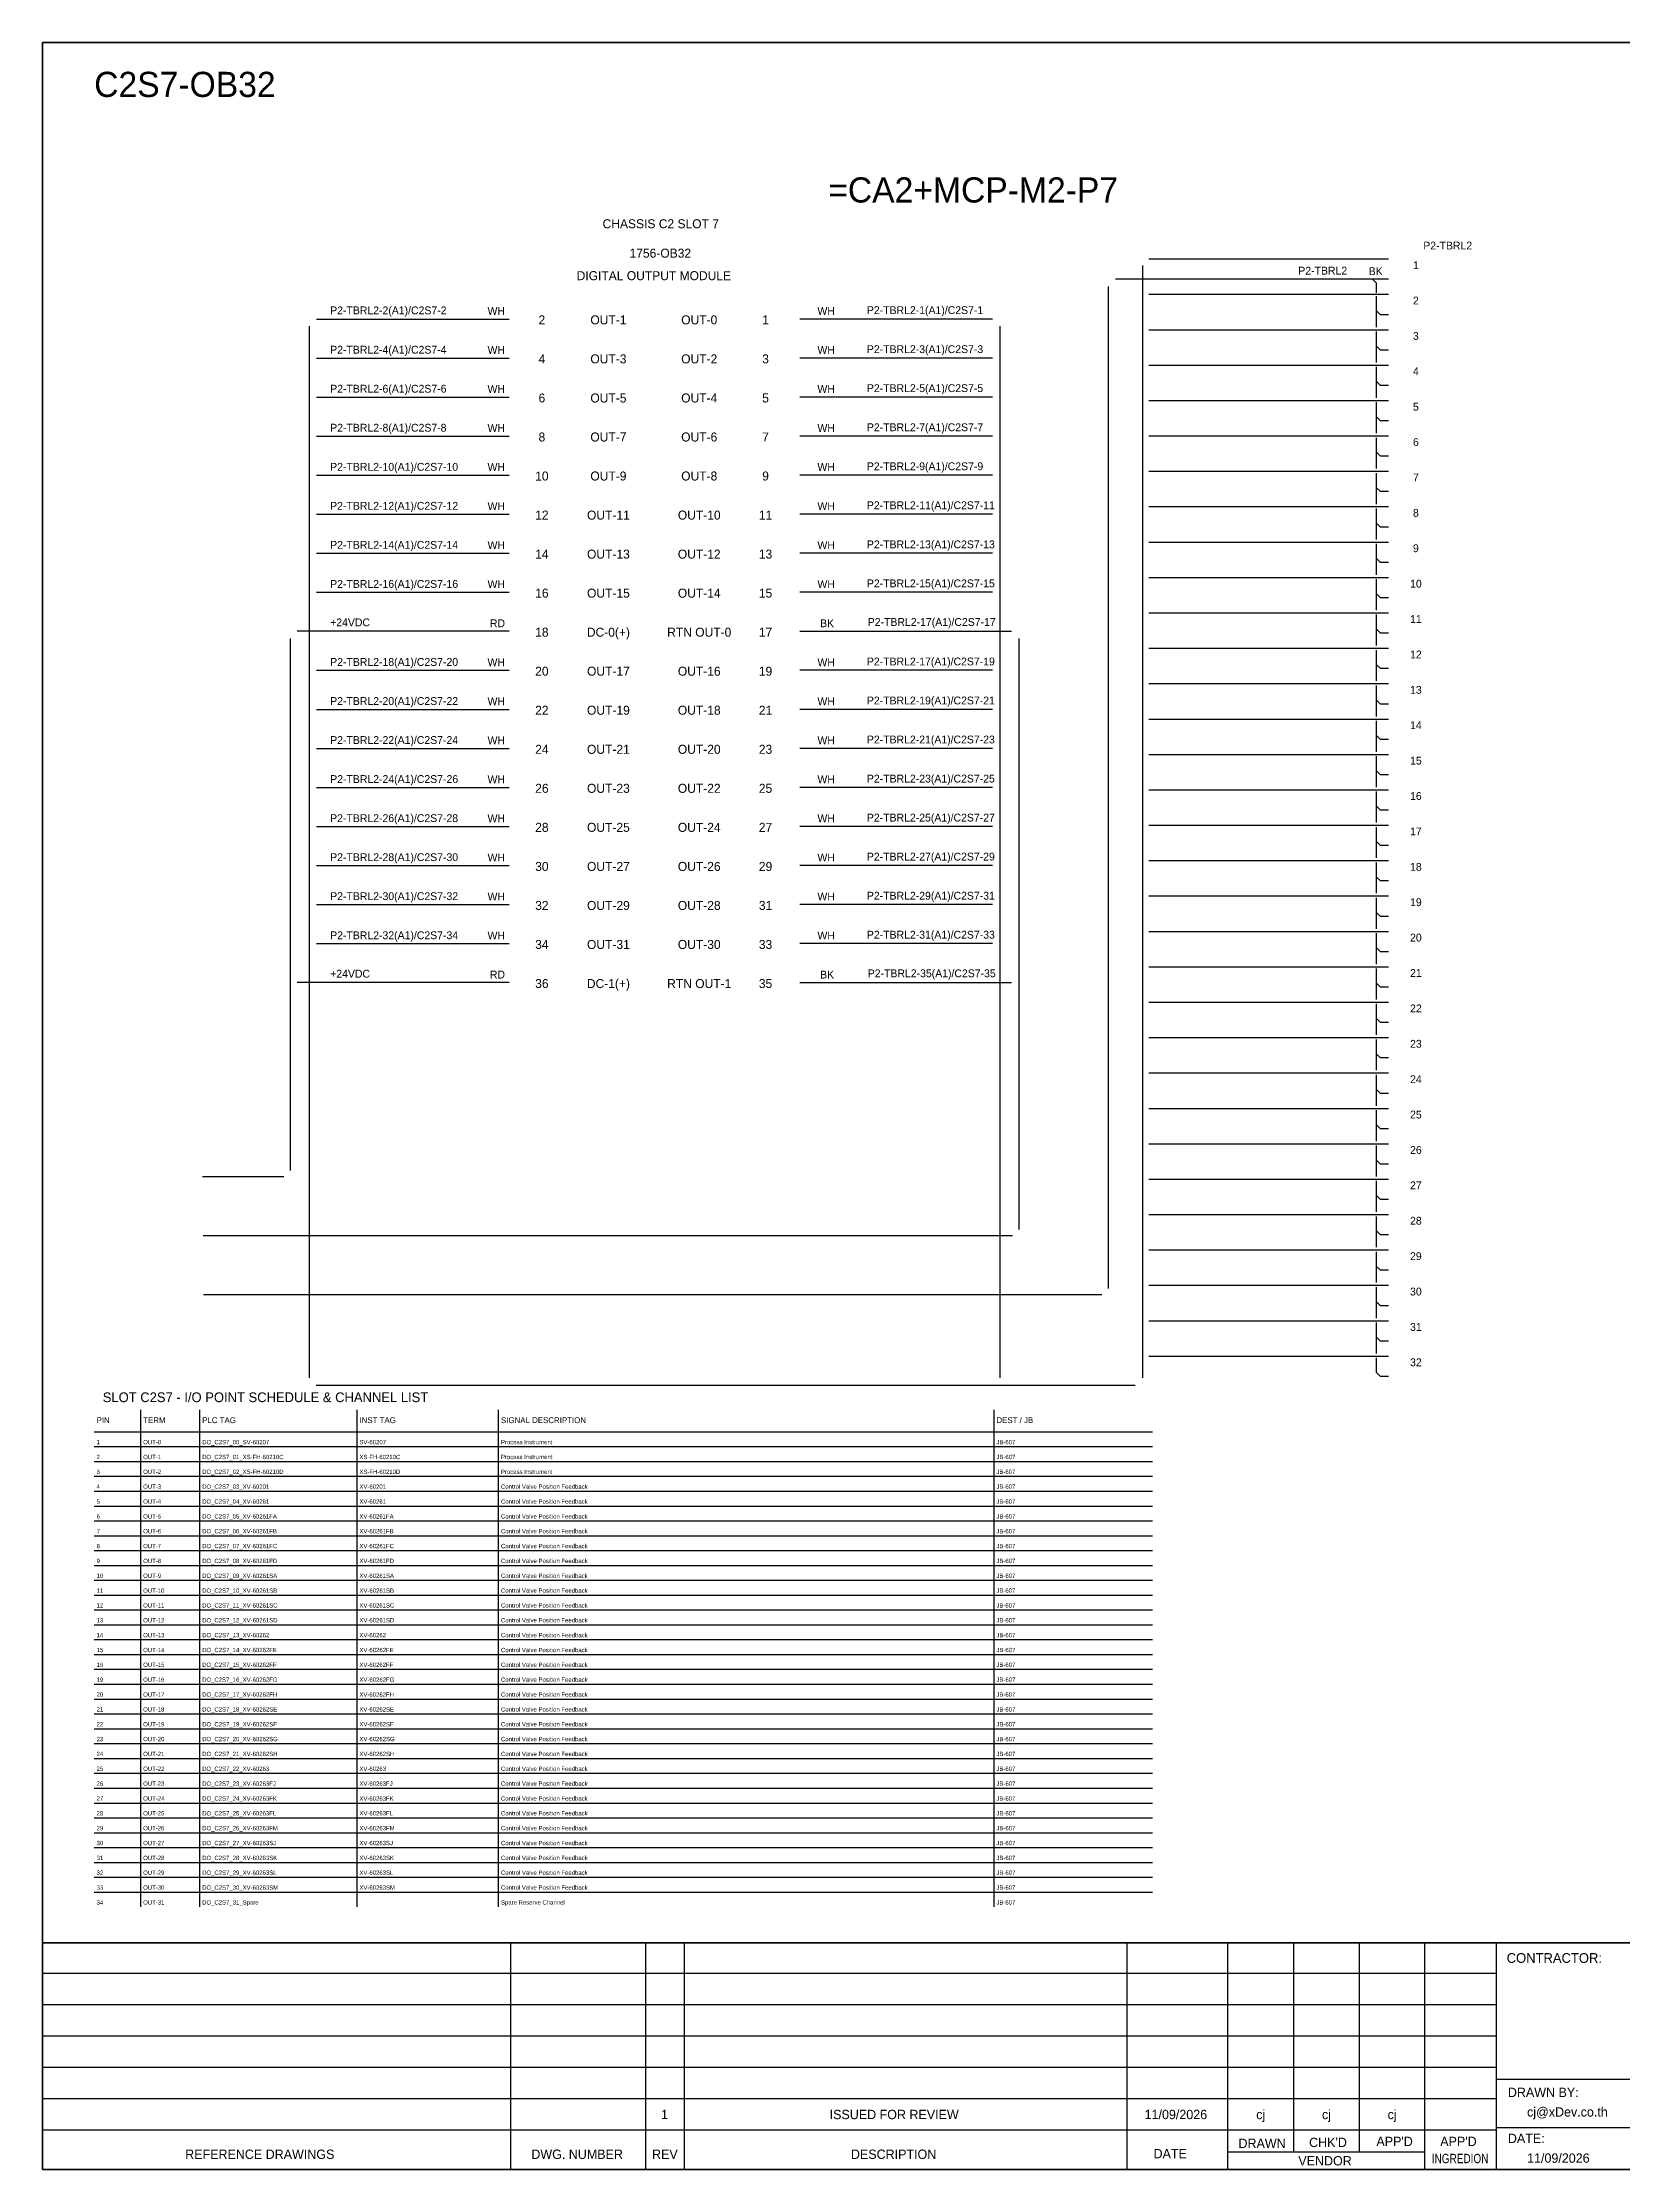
# Model space of a CAD drawing. Header units: metres. Extents: x 0 to 54213, y 0 to 2704.
# Drawn here: x 41933 to 43942, y 0 to 2704 of the extents above; entities that cross this region are included whole.
import ezdxf
from ezdxf.enums import TextEntityAlignment as Align

# ---------------------------------------------------------------- set-up
doc = ezdxf.new("R2010")
doc.units = ezdxf.units.M

msp = doc.modelspace()

# ---------------------------------------------------------------- linework, layer by layer
for p, q in [((43624.3, 2403.2), (43629.3, 2398.2)), ((43629.3, 2385.8), (43629.3, 2398.2)), ((43629.3, 2342.5), (43629.3, 2381.8)), ((43634.3, 2358.2), (43629.3, 2363.2)), ((43644.7, 2358.2), (43634.3, 2358.2)), ((43629.3, 2297.5), (43629.3, 2336.8)), ((43634.3, 2313.2), (43629.3, 2318.2)), ((43644.7, 2313.2), (43634.3, 2313.2)), ((43629.3, 2252.5), (43629.3, 2291.8)), ((43634.3, 2268.2), (43629.3, 2273.2)), ((43629.3, 2207.5), (43629.3, 2246.8)), ((43644.7, 2268.2), (43634.3, 2268.2)), ((43634.3, 2223.2), (43629.3, 2228.2)), ((43644.7, 2223.2), (43634.3, 2223.2)), ((43629.3, 2162.5), (43629.3, 2201.8)), ((43634.3, 2178.2), (43629.3, 2183.2)), ((43644.7, 2178.2), (43634.3, 2178.2)), ((43629.3, 2117.5), (43629.3, 2156.8)), ((43634.3, 2133.2), (43629.3, 2138.2)), ((43629.3, 2072.5), (43629.3, 2111.8)), ((43644.7, 2133.2), (43634.3, 2133.2)), ((43634.3, 2088.2), (43629.3, 2093.2)), ((43644.7, 2088.2), (43634.3, 2088.2)), ((43629.3, 2027.5), (43629.3, 2066.8)), ((43634.3, 2043.2), (43629.3, 2048.2)), ((43644.7, 2043.2), (43634.3, 2043.2)), ((43629.3, 1982.5), (43629.3, 2021.8)), ((43634.3, 1998.2), (43629.3, 2003.2)), ((43629.3, 1937.5), (43629.3, 1976.8)), ((43644.7, 1998.2), (43634.3, 1998.2)), ((43634.3, 1953.2), (43629.3, 1958.2)), ((43644.7, 1953.2), (43634.3, 1953.2)), ((43629.3, 1892.5), (43629.3, 1931.8)), ((43634.3, 1908.2), (43629.3, 1913.2)), ((43644.7, 1908.2), (43634.3, 1908.2)), ((43629.3, 1847.5), (43629.3, 1886.8)), ((43634.3, 1863.2), (43629.3, 1868.2)), ((43629.3, 1802.5), (43629.3, 1841.8)), ((43644.7, 1863.2), (43634.3, 1863.2)), ((43634.3, 1818.2), (43629.3, 1823.2)), ((43644.7, 1818.2), (43634.3, 1818.2)), ((43629.3, 1757.5), (43629.3, 1796.8)), ((43634.3, 1773.2), (43629.3, 1778.2)), ((43644.7, 1773.2), (43634.3, 1773.2)), ((43629.3, 1712.5), (43629.3, 1751.8)), ((43634.3, 1728.2), (43629.3, 1733.2)), ((43629.3, 1667.5), (43629.3, 1706.8)), ((43644.7, 1728.2), (43634.3, 1728.2)), ((43634.3, 1683.2), (43629.3, 1688.2)), ((43644.7, 1683.2), (43634.3, 1683.2)), ((43629.3, 1622.5), (43629.3, 1661.8)), ((43634.3, 1638.2), (43629.3, 1643.2)), ((43644.7, 1638.2), (43634.3, 1638.2)), ((43629.3, 1577.5), (43629.3, 1616.8)), ((43634.3, 1593.2), (43629.3, 1598.2)), ((43629.3, 1532.5), (43629.3, 1571.8)), ((43644.7, 1593.2), (43634.3, 1593.2)), ((43634.3, 1548.2), (43629.3, 1553.2)), ((43644.7, 1548.2), (43634.3, 1548.2)), ((43629.3, 1487.5), (43629.3, 1526.8)), ((43634.3, 1503.2), (43629.3, 1508.2)), ((43644.7, 1503.2), (43634.3, 1503.2)), ((43629.3, 1442.5), (43629.3, 1481.8)), ((43634.3, 1458.2), (43629.3, 1463.2)), ((43629.3, 1397.5), (43629.3, 1436.8)), ((43644.7, 1458.2), (43634.3, 1458.2)), ((43634.3, 1413.2), (43629.3, 1418.2)), ((43644.7, 1413.2), (43634.3, 1413.2)), ((43629.3, 1352.5), (43629.3, 1391.8)), ((43634.3, 1368.2), (43629.3, 1373.2)), ((43644.7, 1368.2), (43634.3, 1368.2)), ((43629.3, 1307.5), (43629.3, 1346.8)), ((43634.3, 1323.2), (43629.3, 1328.2)), ((43629.3, 1262.5), (43629.3, 1301.8)), ((43644.7, 1323.2), (43634.3, 1323.2)), ((43634.3, 1278.2), (43629.3, 1283.2)), ((43644.7, 1278.2), (43634.3, 1278.2)), ((43629.3, 1217.5), (43629.3, 1256.8)), ((43634.3, 1233.2), (43629.3, 1238.2)), ((43644.7, 1233.2), (43634.3, 1233.2)), ((43629.3, 1172.5), (43629.3, 1211.8)), ((43634.3, 1188.2), (43629.3, 1193.2)), ((43629.3, 1127.5), (43629.3, 1166.8)), ((43644.7, 1188.2), (43634.3, 1188.2)), ((43634.3, 1143.2), (43629.3, 1148.2)), ((43644.7, 1143.2), (43634.3, 1143.2)), ((43629.3, 1082.5), (43629.3, 1121.8)), ((43634.3, 1098.2), (43629.3, 1103.2)), ((43644.7, 1098.2), (43634.3, 1098.2)), ((43629.3, 1037.5), (43629.3, 1076.8)), ((43634.3, 1053.2), (43629.3, 1058.2)), ((43629.3, 1013.2), (43629.3, 1031.8)), ((43644.7, 1053.2), (43634.3, 1053.2)), ((43634.3, 1008.2), (43629.3, 1013.2)), ((43644.7, 1008.2), (43634.3, 1008.2))]:
    msp.add_line(p, q)
at = {"color": 1, "ltscale": 25.4}
for p, q in [((42526.4, 1955.7), (42257, 1955.7)), ((42247.9, 1946.5), (42247.9, 1270))]:
    msp.add_line(p, q, dxfattribs=at)
at = {"color": 7}
for p, q in [((42058, 333.8), (42058, 965.9)), ((42133, 333.8), (42133, 965.9)), ((42333, 333.8), (42333, 965.9)), ((42513, 333.8), (42513, 965.9)), ((43143, 333.8), (43143, 965.9)), ((41998.7, 937.9), (43344.5, 937.9))]:
    msp.add_line(p, q, dxfattribs=at)
at = {"color": 8}
for p, q in [((41998.7, 919), (43344.5, 919)), ((41998.7, 900.1), (43344.5, 900.1)), ((41998.7, 881.3), (43344.5, 881.3)), ((41998.7, 862.4), (43344.5, 862.4)), ((41998.7, 843.5), (43344.5, 843.5)), ((41998.7, 824.6), (43344.5, 824.6)), ((41998.7, 805.8), (43344.5, 805.8)), ((41998.7, 786.9), (43344.5, 786.9)), ((41998.7, 768), (43344.5, 768)), ((41998.7, 749.1), (43344.5, 749.1)), ((41998.7, 730.2), (43344.5, 730.2)), ((41998.7, 711.4), (43344.5, 711.4)), ((41998.7, 692.5), (43344.5, 692.5)), ((41998.7, 673.6), (43344.5, 673.6)), ((41998.7, 654.7), (43344.5, 654.7)), ((41998.7, 635.9), (43344.5, 635.9)), ((41998.7, 617), (43344.5, 617)), ((41998.7, 598.1), (43344.5, 598.1)), ((41998.7, 579.2), (43344.5, 579.2)), ((41998.7, 560.3), (43344.5, 560.3)), ((41998.7, 541.5), (43344.5, 541.5)), ((41998.7, 522.6), (43344.5, 522.6)), ((41998.7, 503.7), (43344.5, 503.7)), ((41998.7, 484.8), (43344.5, 484.8)), ((41998.7, 465.9), (43344.5, 465.9)), ((41998.7, 447.1), (43344.5, 447.1)), ((41998.7, 428.2), (43344.5, 428.2)), ((41998.7, 409.3), (43344.5, 409.3)), ((41998.7, 390.4), (43344.5, 390.4)), ((41998.7, 371.6), (43344.5, 371.6)), ((41998.7, 352.7), (43344.5, 352.7))]:
    msp.add_line(p, q, dxfattribs=at)
at = {"layer": 'GT_1', "color": 4}
for p, q in [((42528.4, 0), (42528.4, 288.2)), ((42700.3, 0), (42700.3, 288.2)), ((42749.5, 0), (42749.5, 288.2)), ((43312.1, 0), (43312.1, 288.2)), ((43440.4, 0), (43440.4, 288.2)), ((43524, 21.8), (43524, 288.2)), ((43607.5, 21.8), (43607.5, 288.2)), ((43690.8, 0), (43690.8, 288.2)), ((43781.8, 0), (43781.8, 288.2)), ((43781.8, 249.3), (41933, 249.3)), ((43781.8, 209.5), (41933, 209.5)), ((43781.8, 169.6), (41933, 169.6)), ((43781.8, 129.7), (41933, 129.7)), ((44568.8, 114.3), (43781.8, 114.3)), ((43781.8, 89.7), (41933, 89.7)), ((43781.7, 49.8), (41933, 49.8)), ((44568.8, 52.9), (43781.8, 52.9)), ((43690.8, 21.8), (43440.4, 21.8))]:
    msp.add_line(p, q, dxfattribs=at)
at = {"layer": 'HELPPOINT', "color": 4, "lineweight": 35}
for p, q in [((41933, 0), (41933, 2704.2)), ((41933, 2704.2), (45826.3, 2704.2)), ((41933, 0), (41933, 2704.2)), ((41933, 2704.2), (45826.3, 2704.2)), ((45826.3, 0), (41933, 0)), ((45826.3, 0), (41933, 0))]:
    msp.add_line(p, q, dxfattribs=at)
at = {"layer": 'IE-WIRE', "color": 4, "ltscale": 25.4}
for p, q in [((43331.6, 2420.7), (43331.6, 1006.3)), ((43644.7, 2428.7), (43339.6, 2428.7)), ((43644.7, 2383.7), (43339.6, 2383.7)), ((42281.2, 2352.7), (42526.4, 2352.7)), ((43141.2, 2352.7), (42895.9, 2352.7)), ((42272, 2343.6), (42272, 1006.3)), ((43150.3, 2343.6), (43150.3, 1006.3)), ((43644.7, 2338.7), (43339.6, 2338.7)), ((42281.2, 2303.1), (42526.4, 2303.1)), ((43141.2, 2303.1), (42895.9, 2303.1)), ((43644.7, 2293.7), (43339.6, 2293.7)), ((42281.2, 2253.5), (42526.4, 2253.5)), ((43141.2, 2253.5), (42895.9, 2253.5)), ((43644.7, 2248.7), (43339.6, 2248.7)), ((42281.2, 2203.8), (42526.4, 2203.8)), ((43141.2, 2203.8), (42895.9, 2203.8)), ((43644.7, 2203.7), (43339.6, 2203.7)), ((42281.2, 2154.2), (42526.4, 2154.2)), ((43141.2, 2154.2), (42895.9, 2154.2)), ((43644.7, 2158.7), (43339.6, 2158.7)), ((43644.7, 2113.7), (43339.6, 2113.7)), ((42281.2, 2104.6), (42526.4, 2104.6)), ((43141.2, 2104.6), (42895.9, 2104.6)), ((43644.7, 2068.7), (43339.6, 2068.7)), ((42281.2, 2055), (42526.4, 2055)), ((43141.2, 2055), (42895.9, 2055)), ((42281.2, 2005.3), (42526.4, 2005.3)), ((43141.2, 2005.3), (42895.9, 2005.3)), ((43644.7, 2023.7), (43339.6, 2023.7)), ((43644.7, 1978.7), (43339.6, 1978.7)), ((43644.7, 1933.7), (43339.6, 1933.7)), ((42281.2, 1906.1), (42526.4, 1906.1)), ((43141.2, 1906.1), (42895.9, 1906.1)), ((43644.7, 1888.7), (43339.6, 1888.7)), ((42281.2, 1856.4), (42526.4, 1856.4)), ((43141.2, 1856.4), (42895.9, 1856.4)), ((43644.7, 1843.7), (43339.6, 1843.7)), ((42281.2, 1806.8), (42526.4, 1806.8)), ((43141.2, 1806.8), (42895.9, 1806.8)), ((43644.7, 1798.7), (43339.6, 1798.7)), ((42281.2, 1757.2), (42526.4, 1757.2)), ((43141.2, 1757.2), (42895.9, 1757.2)), ((43644.7, 1753.7), (43339.6, 1753.7)), ((42281.2, 1707.5), (42526.4, 1707.5)), ((43141.2, 1707.5), (42895.9, 1707.5)), ((43644.7, 1708.7), (43339.6, 1708.7)), ((42281.2, 1657.9), (42526.4, 1657.9)), ((43141.2, 1657.9), (42895.9, 1657.9)), ((43644.7, 1663.7), (43339.6, 1663.7)), ((42281.2, 1608.3), (42526.4, 1608.3)), ((43141.2, 1608.3), (42895.9, 1608.3)), ((43644.7, 1618.7), (43339.6, 1618.7)), ((43644.7, 1573.7), (43339.6, 1573.7)), ((42281.2, 1558.6), (42526.4, 1558.6)), ((43141.2, 1558.6), (42895.9, 1558.6)), ((43644.7, 1528.7), (43339.6, 1528.7)), ((43644.7, 1483.7), (43339.6, 1483.7)), ((43644.7, 1438.7), (43339.6, 1438.7)), ((43644.7, 1393.7), (43339.6, 1393.7)), ((43644.7, 1348.7), (43339.6, 1348.7)), ((43644.7, 1303.7), (43339.6, 1303.7)), ((43644.7, 1258.7), (43339.6, 1258.7)), ((43644.7, 1213.7), (43339.6, 1213.7)), ((43644.7, 1168.7), (43339.6, 1168.7)), ((43644.7, 1123.7), (43339.6, 1123.7)), ((43644.7, 1078.7), (43339.6, 1078.7)), ((43644.7, 1033.7), (43339.6, 1033.7))]:
    msp.add_line(p, q, dxfattribs=at)
at = {"layer": 'IE-WIRE', "color": 7, "ltscale": 25.4}
for p, q in [((43288.1, 2394.1), (43288.1, 1119.9)), ((42895.9, 1955.7), (43165.3, 1955.7)), ((43174.4, 1946.5), (43174.4, 1194.9)), ((42895.9, 1509), (43165.3, 1509)), ((43166.4, 1186.9), (42137.1, 1186.9)), ((43280.1, 1111.9), (42137.8, 1111.9))]:
    msp.add_line(p, q, dxfattribs=at)
at = {"layer": 'IE-WIRE', "ltscale": 25.4}
msp.add_line((43644.7, 2403.2), (43297.3, 2403.2), dxfattribs=at)
at = {"layer": 'IE-WIRE', "color": 1, "ltscale": 25.4}
for p, q in [((42526.4, 1509), (42257, 1509)), ((42239.9, 1262), (42136.4, 1262))]:
    msp.add_line(p, q, dxfattribs=at)
at = {"layer": 'IE-WIRE', "color": 4}
msp.add_line((42281.1, 997.2), (43322.5, 997.2), dxfattribs=at)
at = {"layer": 'MEMBER', "color": 4, "lineweight": 35}
msp.add_line((41933, 288.2), (45826.3, 288.2), dxfattribs=at)
msp.add_line((41933, 288.2), (45826.3, 288.2), dxfattribs=at)

# ---------------------------------------------------------------- texts
at = {"color": 2}
msp.add_text('C2S7-OB32', height=32, dxfattribs=at).set_placement((41998.7, 2635))
for s, height, p in [('=CA2+MCP-M2-P7', 32, (43116.4, 2516.8)), ('CHASSIS C2 SLOT 7', 11.441, (42719.2, 2473.8)), ('1756-OB32', 11.44, (42718.6, 2436.4)), ('DIGITAL OUTPUT MODULE', 11.441, (42710.4, 2407.8)), ('2', 11.4, (42568, 2351.6)), ('OUT-1', 11.44, (42652.6, 2351.6)), ('OUT-0', 11.44, (42768.1, 2351.6)), ('1', 11.4, (42852.4, 2351.6)), ('4', 11.4, (42568, 2302)), ('OUT-3', 11.44, (42652.6, 2302)), ('OUT-2', 11.44, (42768.1, 2302)), ('3', 11.4, (42852.4, 2302)), ('6', 11.4, (42568, 2252.3)), ('OUT-5', 11.44, (42652.6, 2252.3)), ('OUT-4', 11.44, (42768.1, 2252.3)), ('5', 11.4, (42852.4, 2252.3)), ('8', 11.4, (42568, 2202.7)), ('OUT-7', 11.44, (42652.6, 2202.7)), ('OUT-6', 11.44, (42768.1, 2202.7)), ('7', 11.4, (42852.4, 2202.7)), ('10', 11.44, (42568, 2153.1)), ('OUT-9', 11.44, (42652.6, 2153.1)), ('OUT-8', 11.44, (42768.1, 2153.1)), ('9', 11.4, (42852.4, 2153.1)), ('12', 11.44, (42568, 2103.4)), ('OUT-11', 11.44, (42652.6, 2103.4)), ('OUT-10', 11.44, (42768.1, 2103.4)), ('11', 11.44, (42852.4, 2103.4)), ('14', 11.44, (42568, 2053.8)), ('OUT-13', 11.44, (42652.6, 2053.8)), ('OUT-12', 11.44, (42768.1, 2053.8)), ('13', 11.44, (42852.4, 2053.8)), ('16', 11.44, (42568, 2004.2)), ('OUT-15', 11.44, (42652.6, 2004.2)), ('OUT-14', 11.44, (42768.1, 2004.2)), ('15', 11.44, (42852.4, 2004.2)), ('18', 11.44, (42568, 1954.5)), ('DC-0(+)', 11.44, (42652.6, 1954.5)), ('RTN OUT-0', 11.44, (42768.1, 1954.5)), ('17', 11.44, (42852.4, 1954.5)), ('20', 11.44, (42568, 1904.9)), ('OUT-17', 11.44, (42652.6, 1904.9)), ('OUT-16', 11.44, (42768.1, 1904.9)), ('19', 11.44, (42852.4, 1904.9)), ('22', 11.44, (42568, 1855.3)), ('OUT-19', 11.44, (42652.6, 1855.3)), ('OUT-18', 11.44, (42768.1, 1855.3)), ('21', 11.44, (42852.4, 1855.3)), ('24', 11.44, (42568, 1805.6)), ('OUT-21', 11.44, (42652.6, 1805.6)), ('OUT-20', 11.44, (42768.1, 1805.6)), ('23', 11.44, (42852.4, 1805.6)), ('26', 11.44, (42568, 1756)), ('OUT-23', 11.44, (42652.6, 1756)), ('OUT-22', 11.44, (42768.1, 1756)), ('25', 11.44, (42852.4, 1756)), ('28', 11.44, (42568, 1706.4)), ('OUT-25', 11.44, (42652.6, 1706.4)), ('OUT-24', 11.44, (42768.1, 1706.4)), ('27', 11.44, (42852.4, 1706.4)), ('30', 11.44, (42568, 1656.7)), ('OUT-27', 11.44, (42652.6, 1656.7)), ('OUT-26', 11.44, (42768.1, 1656.7)), ('29', 11.44, (42852.4, 1656.7)), ('32', 11.44, (42568, 1607.1)), ('OUT-29', 11.44, (42652.6, 1607.1)), ('OUT-28', 11.44, (42768.1, 1607.1)), ('31', 11.44, (42852.4, 1607.1)), ('34', 11.44, (42568, 1557.5)), ('OUT-31', 11.44, (42652.6, 1557.5)), ('OUT-30', 11.44, (42768.1, 1557.5)), ('33', 11.44, (42852.4, 1557.5)), ('36', 11.44, (42568, 1507.8)), ('DC-1(+)', 11.44, (42652.6, 1507.8)), ('RTN OUT-1', 11.44, (42768.1, 1507.8)), ('35', 11.44, (42852.4, 1507.8))]:
    msp.add_text(s, height=height, dxfattribs=at).set_placement(p, align=Align.MIDDLE_CENTER)
at = {"color": 4}
for s, p in [('P2-TBRL2', (43719.9, 2446.1)), ('1', (43679.4, 2421.2)), ('2', (43679.4, 2376.2)), ('3', (43679.4, 2331.2)), ('4', (43679.4, 2286.2)), ('5', (43679.4, 2241.2)), ('6', (43679.4, 2196.2)), ('7', (43679.4, 2151.2)), ('8', (43679.4, 2106.2)), ('9', (43679.4, 2061.2)), ('10', (43679.4, 2016.2)), ('11', (43679.4, 1971.2)), ('12', (43679.4, 1926.2)), ('13', (43679.4, 1881.2)), ('14', (43679.4, 1836.2)), ('15', (43679.4, 1791.2)), ('16', (43679.4, 1746.2)), ('17', (43679.4, 1701.2)), ('18', (43679.4, 1656.2)), ('19', (43679.4, 1611.2)), ('20', (43679.4, 1566.2)), ('21', (43679.4, 1521.2)), ('22', (43679.4, 1476.2)), ('23', (43679.4, 1431.2)), ('24', (43679.4, 1386.2)), ('25', (43679.4, 1341.2)), ('26', (43679.4, 1296.2)), ('27', (43679.4, 1251.2)), ('28', (43679.4, 1206.2)), ('29', (43679.4, 1161.2)), ('30', (43679.4, 1116.2)), ('31', (43679.4, 1071.2)), ('32', (43679.4, 1026.2))]:
    msp.add_text(s, height=9.95, dxfattribs=at).set_placement(p, align=Align.MIDDLE_CENTER)
for s, p in [('P2-TBRL2', (43592, 2409.2)), ('BK', (43637.2, 2408.5))]:
    msp.add_text(s, height=9.95).set_placement(p, align=Align.RIGHT)
for s, height, p in [('P2-TBRL2-2(A1)/C2S7-2', 9.949, (42298.8, 2358.7)), ('WH', 9.95, (42498.9, 2358)), ('WH', 9.95, (42918.4, 2358)), ('P2-TBRL2-1(A1)/C2S7-1', 9.949, (42981.3, 2359)), ('P2-TBRL2-4(A1)/C2S7-4', 9.949, (42298.8, 2308.7)), ('WH', 9.95, (42498.9, 2308.4)), ('WH', 9.95, (42918.4, 2308.4)), ('P2-TBRL2-3(A1)/C2S7-3', 9.949, (42981.3, 2309.4)), ('P2-TBRL2-6(A1)/C2S7-6', 9.949, (42298.8, 2259.1)), ('WH', 9.95, (42498.9, 2258.7)), ('WH', 9.95, (42918.4, 2258.7)), ('P2-TBRL2-5(A1)/C2S7-5', 9.949, (42981.3, 2259.8)), ('P2-TBRL2-8(A1)/C2S7-8', 9.949, (42298.8, 2209.5)), ('WH', 9.95, (42498.9, 2209.1)), ('WH', 9.95, (42918.4, 2209.1)), ('P2-TBRL2-7(A1)/C2S7-7', 9.949, (42981.3, 2210.1)), ('P2-TBRL2-10(A1)/C2S7-10', 9.949, (42298.8, 2159.8)), ('WH', 9.95, (42498.9, 2159.5)), ('WH', 9.95, (42918.4, 2159.5)), ('P2-TBRL2-9(A1)/C2S7-9', 9.949, (42981.3, 2160.5)), ('P2-TBRL2-12(A1)/C2S7-12', 9.949, (42298.8, 2110.2)), ('WH', 9.95, (42498.9, 2109.8)), ('WH', 9.95, (42918.4, 2109.8)), ('P2-TBRL2-11(A1)/C2S7-11', 9.949, (42981.3, 2110.9)), ('P2-TBRL2-14(A1)/C2S7-14', 9.949, (42298.8, 2060.6)), ('WH', 9.95, (42498.9, 2060.2)), ('WH', 9.95, (42918.4, 2060.2)), ('P2-TBRL2-13(A1)/C2S7-13', 9.949, (42981.3, 2061.2)), ('P2-TBRL2-16(A1)/C2S7-16', 9.949, (42298.8, 2010.9)), ('WH', 9.95, (42498.9, 2010.6)), ('WH', 9.95, (42918.4, 2010.6)), ('P2-TBRL2-15(A1)/C2S7-15', 9.949, (42981.3, 2011.6)), ('P2-TBRL2-18(A1)/C2S7-20', 9.949, (42298.8, 1911.7)), ('WH', 9.95, (42498.9, 1911.3)), ('WH', 9.95, (42918.4, 1911.3)), ('P2-TBRL2-17(A1)/C2S7-19', 9.949, (42981.3, 1912.3)), ('P2-TBRL2-20(A1)/C2S7-22', 9.949, (42298.8, 1862)), ('WH', 9.95, (42498.9, 1861.7)), ('WH', 9.95, (42918.4, 1861.7)), ('P2-TBRL2-19(A1)/C2S7-21', 9.949, (42981.3, 1862.7)), ('P2-TBRL2-22(A1)/C2S7-24', 9.949, (42298.8, 1812.4)), ('WH', 9.95, (42498.9, 1812)), ('WH', 9.95, (42918.4, 1812)), ('P2-TBRL2-21(A1)/C2S7-23', 9.949, (42981.3, 1813.1)), ('P2-TBRL2-24(A1)/C2S7-26', 9.949, (42298.8, 1762.8)), ('WH', 9.95, (42498.9, 1762.4)), ('WH', 9.95, (42918.4, 1762.4)), ('P2-TBRL2-23(A1)/C2S7-25', 9.949, (42981.3, 1763.4)), ('P2-TBRL2-26(A1)/C2S7-28', 9.949, (42298.8, 1713.1)), ('WH', 9.95, (42498.9, 1712.8)), ('WH', 9.95, (42918.4, 1712.8)), ('P2-TBRL2-25(A1)/C2S7-27', 9.949, (42981.3, 1713.8)), ('P2-TBRL2-28(A1)/C2S7-30', 9.949, (42298.8, 1663.5)), ('WH', 9.95, (42498.9, 1663.1)), ('WH', 9.95, (42918.4, 1663.1)), ('P2-TBRL2-27(A1)/C2S7-29', 9.949, (42981.3, 1664.2)), ('P2-TBRL2-30(A1)/C2S7-32', 9.949, (42298.8, 1613.9)), ('WH', 9.95, (42498.9, 1613.5)), ('WH', 9.95, (42918.4, 1613.5)), ('P2-TBRL2-29(A1)/C2S7-31', 9.949, (42981.3, 1614.5)), ('P2-TBRL2-32(A1)/C2S7-34', 9.949, (42298.8, 1564.2)), ('WH', 9.95, (42498.9, 1563.9)), ('WH', 9.95, (42918.4, 1563.9)), ('P2-TBRL2-31(A1)/C2S7-33', 9.949, (42981.3, 1564.9))]:
    msp.add_text(s, height=height, dxfattribs=at).set_placement(p)
at = {"color": 1}
for s, p in [('+24VDC', (42298.8, 1962)), ('RD', (42501.9, 1960.9)), ('+24VDC', (42298.8, 1515.3)), ('RD', (42501.9, 1514.2))]:
    msp.add_text(s, height=9.95, dxfattribs=at).set_placement(p)
at = {"color": 7}
for s, height, p in [('BK', 9.95, (42921.8, 1960.9)), ('P2-TBRL2-17(A1)/C2S7-17', 9.949, (42982.4, 1962.5)), ('BK', 9.95, (42921.8, 1514.2)), ('P2-TBRL2-35(A1)/C2S7-35', 9.949, (42982.4, 1515.8)), ('1', 5.5, (42001.7, 922)), ('OUT-0', 5.5, (42061, 922)), ('DO_C2S7_00_SV-60207', 5.5, (42136, 922)), ('SV-60207', 5.5, (42336, 922)), ('Process Instrument', 5.5, (42516, 922)), ('JB-607', 5.5, (43146, 922)), ('2', 5.5, (42001.7, 903.1)), ('OUT-1', 5.5, (42061, 903.1)), ('DO_C2S7_01_XS-FH-60210C', 5.5, (42136, 903.1)), ('XS-FH-60210C', 5.5, (42336, 903.1)), ('Process Instrument', 5.5, (42516, 903.1)), ('JB-607', 5.5, (43146, 903.1)), ('4', 5.5, (42001.7, 865.4)), ('3', 5.5, (42001.7, 884.3)), ('OUT-2', 5.5, (42061, 884.3)), ('OUT-3', 5.5, (42061, 865.4)), ('DO_C2S7_02_XS-FH-60210D', 5.5, (42136, 884.3)), ('DO_C2S7_03_XV-60201', 5.5, (42136, 865.4)), ('XS-FH-60210D', 5.5, (42336, 884.3)), ('XV-60201', 5.5, (42336, 865.4)), ('Control Valve Position Feedback', 5.5, (42516, 865.4)), ('Process Instrument', 5.5, (42516, 884.3)), ('JB-607', 5.5, (43146, 884.3)), ('JB-607', 5.5, (43146, 865.4)), ('5', 5.5, (42001.7, 846.5)), ('OUT-4', 5.5, (42061, 846.5)), ('DO_C2S7_04_XV-60261', 5.5, (42136, 846.5)), ('XV-60261', 5.5, (42336, 846.5)), ('Control Valve Position Feedback', 5.5, (42516, 846.5)), ('JB-607', 5.5, (43146, 846.5)), ('6', 5.5, (42001.7, 827.6)), ('7', 5.5, (42001.7, 808.8)), ('OUT-5', 5.5, (42061, 827.6)), ('OUT-6', 5.5, (42061, 808.8)), ('DO_C2S7_05_XV-60261FA', 5.5, (42136, 827.6)), ('DO_C2S7_06_XV-60261FB', 5.5, (42136, 808.8)), ('XV-60261FA', 5.5, (42336, 827.6)), ('XV-60261FB', 5.5, (42336, 808.8)), ('Control Valve Position Feedback', 5.5, (42516, 827.6)), ('Control Valve Position Feedback', 5.5, (42516, 808.8)), ('JB-607', 5.5, (43146, 827.6)), ('JB-607', 5.5, (43146, 808.8)), ('8', 5.5, (42001.7, 789.9)), ('OUT-7', 5.5, (42061, 789.9)), ('DO_C2S7_07_XV-60261FC', 5.5, (42136, 789.9)), ('XV-60261FC', 5.5, (42336, 789.9)), ('Control Valve Position Feedback', 5.5, (42516, 789.9)), ('JB-607', 5.5, (43146, 789.9)), ('9', 5.5, (42001.7, 771)), ('10', 5.5, (42001.7, 752.1)), ('OUT-8', 5.5, (42061, 771)), ('OUT-9', 5.5, (42061, 752.1)), ('DO_C2S7_08_XV-60261FD', 5.5, (42136, 771)), ('DO_C2S7_09_XV-60261SA', 5.5, (42136, 752.1)), ('XV-60261FD', 5.5, (42336, 771)), ('XV-60261SA', 5.5, (42336, 752.1)), ('Control Valve Position Feedback', 5.5, (42516, 771)), ('Control Valve Position Feedback', 5.5, (42516, 752.1)), ('JB-607', 5.5, (43146, 771)), ('JB-607', 5.5, (43146, 752.1)), ('11', 5.5, (42001.7, 733.2)), ('OUT-10', 5.5, (42061, 733.2)), ('DO_C2S7_10_XV-60261SB', 5.5, (42136, 733.2)), ('XV-60261SB', 5.5, (42336, 733.2)), ('Control Valve Position Feedback', 5.5, (42516, 733.2)), ('JB-607', 5.5, (43146, 733.2)), ('12', 5.5, (42001.7, 714.4)), ('OUT-11', 5.5, (42061, 714.4)), ('DO_C2S7_11_XV-60261SC', 5.5, (42136, 714.4)), ('XV-60261SC', 5.5, (42336, 714.4)), ('Control Valve Position Feedback', 5.5, (42516, 714.4)), ('JB-607', 5.5, (43146, 714.4)), ('13', 5.5, (42001.7, 695.5)), ('14', 5.5, (42001.7, 676.6)), ('OUT-12', 5.5, (42061, 695.5)), ('OUT-13', 5.5, (42061, 676.6)), ('DO_C2S7_12_XV-60261SD', 5.5, (42136, 695.5)), ('DO_C2S7_13_XV-60262', 5.5, (42136, 676.6)), ('XV-60261SD', 5.5, (42336, 695.5)), ('XV-60262', 5.5, (42336, 676.6)), ('Control Valve Position Feedback', 5.5, (42516, 695.5)), ('Control Valve Position Feedback', 5.5, (42516, 676.6)), ('JB-607', 5.5, (43146, 695.5)), ('JB-607', 5.5, (43146, 676.6)), ('15', 5.5, (42001.7, 657.7)), ('OUT-14', 5.5, (42061, 657.7)), ('DO_C2S7_14_XV-60262FE', 5.5, (42136, 657.7)), ('XV-60262FE', 5.5, (42336, 657.7)), ('Control Valve Position Feedback', 5.5, (42516, 657.7)), ('JB-607', 5.5, (43146, 657.7)), ('16', 5.5, (42001.7, 638.9)), ('19', 5.5, (42001.7, 620)), ('OUT-15', 5.5, (42061, 638.9)), ('OUT-16', 5.5, (42061, 620)), ('DO_C2S7_15_XV-60262FF', 5.5, (42136, 638.9)), ('DO_C2S7_16_XV-60262FG', 5.5, (42136, 620)), ('XV-60262FF', 5.5, (42336, 638.9)), ('XV-60262FG', 5.5, (42336, 620)), ('Control Valve Position Feedback', 5.5, (42516, 638.9)), ('Control Valve Position Feedback', 5.5, (42516, 620)), ('JB-607', 5.5, (43146, 638.9)), ('JB-607', 5.5, (43146, 620)), ('20', 5.5, (42001.7, 601.1)), ('OUT-17', 5.5, (42061, 601.1)), ('DO_C2S7_17_XV-60262FH', 5.5, (42136, 601.1)), ('XV-60262FH', 5.5, (42336, 601.1)), ('Control Valve Position Feedback', 5.5, (42516, 601.1)), ('JB-607', 5.5, (43146, 601.1)), ('21', 5.5, (42001.7, 582.2)), ('22', 5.5, (42001.7, 563.3)), ('OUT-18', 5.5, (42061, 582.2)), ('OUT-19', 5.5, (42061, 563.3)), ('DO_C2S7_18_XV-60262SE', 5.5, (42136, 582.2)), ('DO_C2S7_19_XV-60262SF', 5.5, (42136, 563.3)), ('XV-60262SE', 5.5, (42336, 582.2)), ('XV-60262SF', 5.5, (42336, 563.3)), ('Control Valve Position Feedback', 5.5, (42516, 582.2)), ('Control Valve Position Feedback', 5.5, (42516, 563.3)), ('JB-607', 5.5, (43146, 582.2)), ('JB-607', 5.5, (43146, 563.3)), ('23', 5.5, (42001.7, 544.5)), ('OUT-20', 5.5, (42061, 544.5)), ('DO_C2S7_20_XV-60262SG', 5.5, (42136, 544.5)), ('XV-60262SG', 5.5, (42336, 544.5)), ('Control Valve Position Feedback', 5.5, (42516, 544.5)), ('JB-607', 5.5, (43146, 544.5)), ('24', 5.5, (42001.7, 525.6)), ('OUT-21', 5.5, (42061, 525.6)), ('DO_C2S7_21_XV-60262SH', 5.5, (42136, 525.6)), ('XV-60262SH', 5.5, (42336, 525.6)), ('Control Valve Position Feedback', 5.5, (42516, 525.6)), ('JB-607', 5.5, (43146, 525.6)), ('25', 5.5, (42001.7, 506.7)), ('26', 5.5, (42001.7, 487.8)), ('OUT-22', 5.5, (42061, 506.7)), ('OUT-23', 5.5, (42061, 487.8)), ('DO_C2S7_22_XV-60263', 5.5, (42136, 506.7)), ('DO_C2S7_23_XV-60263FJ', 5.5, (42136, 487.8)), ('XV-60263', 5.5, (42336, 506.7)), ('XV-60263FJ', 5.5, (42336, 487.8)), ('Control Valve Position Feedback', 5.5, (42516, 506.7)), ('Control Valve Position Feedback', 5.5, (42516, 487.8)), ('JB-607', 5.5, (43146, 506.7)), ('JB-607', 5.5, (43146, 487.8)), ('27', 5.5, (42001.7, 468.9)), ('OUT-24', 5.5, (42061, 468.9)), ('DO_C2S7_24_XV-60263FK', 5.5, (42136, 468.9)), ('XV-60263FK', 5.5, (42336, 468.9)), ('Control Valve Position Feedback', 5.5, (42516, 468.9)), ('JB-607', 5.5, (43146, 468.9)), ('28', 5.5, (42001.7, 450.1)), ('29', 5.5, (42001.7, 431.2)), ('OUT-25', 5.5, (42061, 450.1)), ('OUT-26', 5.5, (42061, 431.2)), ('DO_C2S7_25_XV-60263FL', 5.5, (42136, 450.1)), ('DO_C2S7_26_XV-60263FM', 5.5, (42136, 431.2)), ('XV-60263FL', 5.5, (42336, 450.1)), ('XV-60263FM', 5.5, (42336, 431.2)), ('Control Valve Position Feedback', 5.5, (42516, 450.1)), ('Control Valve Position Feedback', 5.5, (42516, 431.2)), ('JB-607', 5.5, (43146, 450.1)), ('JB-607', 5.5, (43146, 431.2)), ('30', 5.5, (42001.7, 412.3)), ('OUT-27', 5.5, (42061, 412.3)), ('DO_C2S7_27_XV-60263SJ', 5.5, (42136, 412.3)), ('XV-60263SJ', 5.5, (42336, 412.3)), ('Control Valve Position Feedback', 5.5, (42516, 412.3)), ('JB-607', 5.5, (43146, 412.3)), ('31', 5.5, (42001.7, 393.4)), ('32', 5.5, (42001.7, 374.6)), ('OUT-28', 5.5, (42061, 393.4)), ('OUT-29', 5.5, (42061, 374.6)), ('DO_C2S7_28_XV-60263SK', 5.5, (42136, 393.4)), ('DO_C2S7_29_XV-60263SL', 5.5, (42136, 374.6)), ('XV-60263SK', 5.5, (42336, 393.4)), ('XV-60263SL', 5.5, (42336, 374.6)), ('Control Valve Position Feedback', 5.5, (42516, 393.4)), ('Control Valve Position Feedback', 5.5, (42516, 374.6)), ('JB-607', 5.5, (43146, 393.4)), ('JB-607', 5.5, (43146, 374.6)), ('33', 5.5, (42001.7, 355.7)), ('OUT-30', 5.5, (42061, 355.7)), ('DO_C2S7_30_XV-60263SM', 5.5, (42136, 355.7)), ('XV-60263SM', 5.5, (42336, 355.7)), ('Control Valve Position Feedback', 5.5, (42516, 355.7)), ('JB-607', 5.5, (43146, 355.7)), ('34', 5.5, (42001.7, 336.8)), ('OUT-31', 5.5, (42061, 336.8)), ('DO_C2S7_31_Spare', 5.5, (42136, 336.8)), ('Spare Reserve Channel', 5.5, (42516, 336.8)), ('JB-607', 5.5, (43146, 336.8))]:
    msp.add_text(s, height=height, dxfattribs=at).set_placement(p)
at = {"color": 3}
for s, p in [('PIN', (42001.7, 948.9)), ('TERM', (42061, 948.9)), ('PLC TAG', (42136, 948.9)), ('INST TAG', (42336, 948.9)), ('SIGNAL DESCRIPTION', (42516, 948.9)), ('DEST / JB', (43146, 948.9))]:
    msp.add_text(s, height=7.5, dxfattribs=at).set_placement(p)
at = {"layer": 'MEMBER', "color": 4, "ltscale": 0.8}
for s, height, p in [('SLOT C2S7 - I/O POINT SCHEDULE & CHANNEL LIST', 12.35, (42009.6, 975.6)), ('CONTRACTOR:', 12.35, (43794.9, 262.7)), ('DRAWN BY:', 11.88, (43796.4, 92.1)), ('cj@xDev.co.th', 11.875, (43820.8, 67.2)), ('DRAWN', 11.88, (43453.8, 27.3)), ("CHK'D", 11.88, (43543.6, 28.5)), ("APP'D", 11.88, (43629.2, 29.7)), ("APP'D", 11.88, (43710.4, 29.7)), ('DATE:', 11.88, (43796.4, 33.6)), ('REFERENCE DRAWINGS', 11.875, (42114.4, 13.4)), ('DWG. NUMBER', 11.875, (42554.6, 13.4)), ('REV', 11.88, (42708.1, 13.4)), ('DESCRIPTION', 11.875, (42961, 13.4)), ('DATE', 11.88, (43345.8, 14.2)), ('VENDOR', 11.88, (43529.9, 5.1)), ('11/09/2026', 11.88, (43820.8, 8.5))]:
    msp.add_text(s, height=height, dxfattribs=at).set_placement(p)
for s, height, p in [('1', 11.9, (42723.9, 69.9)), ('ISSUED FOR REVIEW', 11.875, (43016, 69.9)), ('11/09/2026', 11.88, (43374.2, 69.9)), ('cj', 11.88, (43482.1, 69.9)), ('cj', 11.88, (43565.7, 69.9)), ('cj', 11.88, (43649.2, 69.9))]:
    msp.add_text(s, height=height, dxfattribs=at).set_placement(p, align=Align.MIDDLE_CENTER)
at = {"layer": 'MEMBER', "color": 4, "ltscale": 0.8, "width": 0.8}
msp.add_text('INGREDION', height=11.88, dxfattribs=at).set_placement((43699.6, 8))

doc.saveas('drawing.dxf')
